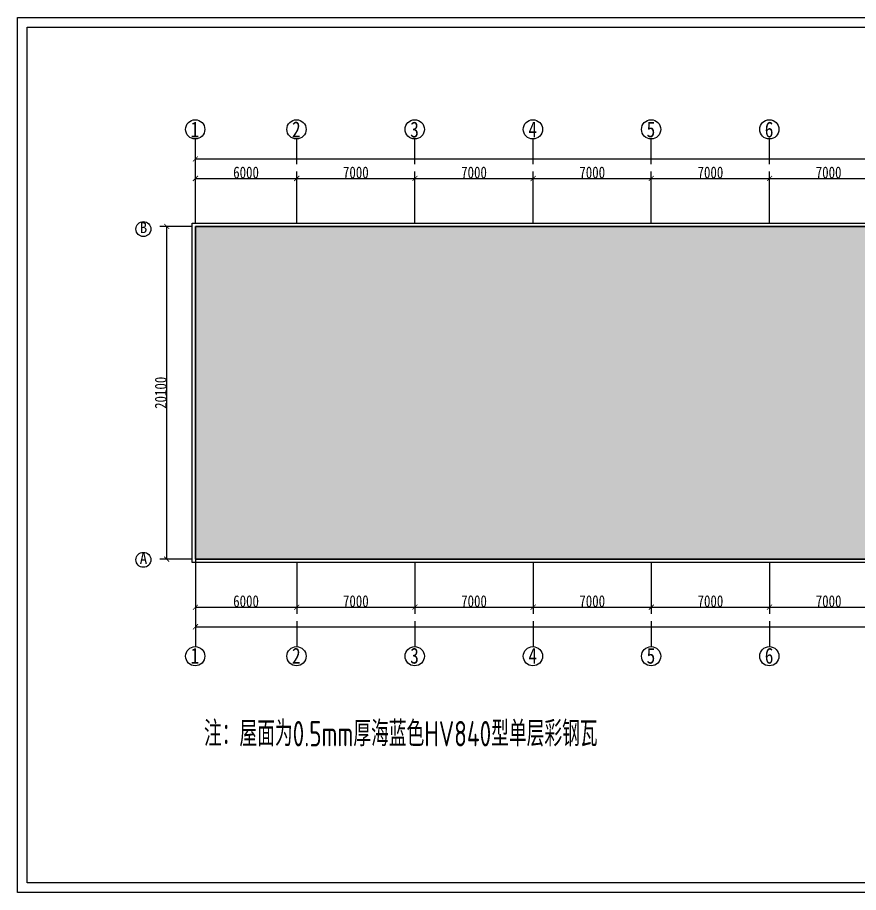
# Model space of a CAD drawing. Header units: millimetres. Extents: x 92079 to 624077, y -488988 to -181668.
# Drawn here: x 148234 to 198040, y -449682 to -397885 of the extents above; entities that cross this region are included whole.
import ezdxf

# ---------------------------------------------------------------- set-up
doc = ezdxf.new("R2010")
doc.units = ezdxf.units.MM
doc.header["$PDMODE"] = 1
doc.layers.add('PUB_TEXT', color=7, linetype='Continuous')
doc.layers.add('粗线', color=7, linetype='Continuous')
doc.styles.add('H1', font='')
doc.styles.add('STYLE1', font='', dxfattribs={"width": 0.8})
doc.styles.add('TSSD_Dimension', font='Tssdeng.shx', dxfattribs={"width": 0.7, "bigfont": 'hztxt.shx'})
doc.styles.add('仿宋', font='', dxfattribs={"width": 0.8})
doc.styles.get('H1').set_extended_font_data('SimSun')
doc.styles.get('STYLE1').set_extended_font_data('SimSun')
doc.styles.get('仿宋').set_extended_font_data('FangSong_GB2312')
doc.dimstyles.new('副本 ISO-25', dxfattribs={"dimtxt": 250, "dimasz": 400, "dimexe": 400, "dimexo": 200, "dimgap": 0.3, "dimtad": 1, "dimtoh": 1, "dimdec": 0, "dimtxsty": '仿宋', "dimblk": 'ARCHTICK', "dimcen": 25, "dimaunit": 1, "dimadec": 3, "dimazin": 0, "dimtfac": 1, "dimtdec": 0, "dimtmove": 0, "dimatfit": 3, "dimldrblk": 'ARCHTICK', "dimfxl": 1, "dimarcsym": 0})

# ---------------------------------------------------------------- blocks, each defined once
blk = doc.blocks.new('_ArchTick')
at = {"color": 0, "linetype": 'ByBlock', "const_width": 0.15}
blk.add_lwpolyline([(-0.5, -0.5), (0.5, 0.5)], dxfattribs=at)
blk = doc.blocks.new('*D182')
at = {"layer": 'Defpoints', "color": 0}
for p in [(158770, -429951), (164770, -429951), (164770, -432791)]:
    blk.add_point(p, dxfattribs=at)
at = {"layer": '粗线', "color": 0, "lineweight": -2}
for p, q in [((158770, -430151), (158770, -433191)), ((164770, -430151), (164770, -433191)), ((158770, -432791), (164770, -432791))]:
    blk.add_line(p, q, dxfattribs=at)
at = {"layer": '粗线', "color": 0, "lineweight": -2, "xscale": 300, "yscale": 300, "zscale": 300, "rotation": 180}
blk.add_blockref('_ArchTick', (158770, -432791), dxfattribs=at)
at = {"layer": '粗线', "color": 0, "lineweight": -2, "xscale": 300, "yscale": 300, "zscale": 300}
blk.add_blockref('_ArchTick', (164770, -432791), dxfattribs=at)
at = {"layer": '粗线', "color": 0, "insert": (161770, -432441), "char_height": 700, "attachment_point": 5, "style": '仿宋'}
blk.add_mtext('6000', dxfattribs=at)
blk = doc.blocks.new('*D183')
at = {"layer": 'Defpoints', "color": 0}
for p in [(164770, -429951), (171770, -429951), (171770, -432791)]:
    blk.add_point(p, dxfattribs=at)
at = {"layer": '粗线', "color": 0, "lineweight": -2}
for p, q in [((164770, -430151), (164770, -433191)), ((171770, -430151), (171770, -433191)), ((164770, -432791), (171770, -432791))]:
    blk.add_line(p, q, dxfattribs=at)
at = {"layer": '粗线', "color": 0, "lineweight": -2, "xscale": 300, "yscale": 300, "zscale": 300, "rotation": 180}
blk.add_blockref('_ArchTick', (164770, -432791), dxfattribs=at)
at = {"layer": '粗线', "color": 0, "lineweight": -2, "xscale": 300, "yscale": 300, "zscale": 300}
blk.add_blockref('_ArchTick', (171770, -432791), dxfattribs=at)
at = {"layer": '粗线', "color": 0, "insert": (168270, -432441), "char_height": 700, "attachment_point": 5, "style": '仿宋'}
blk.add_mtext('7000', dxfattribs=at)
blk = doc.blocks.new('*D184')
at = {"layer": 'Defpoints', "color": 0}
for p in [(171770, -429951), (178770, -429951), (178770, -432791)]:
    blk.add_point(p, dxfattribs=at)
at = {"layer": '粗线', "color": 0, "lineweight": -2}
for p, q in [((171770, -430151), (171770, -433191)), ((178770, -430151), (178770, -433191)), ((171770, -432791), (178770, -432791))]:
    blk.add_line(p, q, dxfattribs=at)
at = {"layer": '粗线', "color": 0, "lineweight": -2, "xscale": 300, "yscale": 300, "zscale": 300, "rotation": 180}
blk.add_blockref('_ArchTick', (171770, -432791), dxfattribs=at)
at = {"layer": '粗线', "color": 0, "lineweight": -2, "xscale": 300, "yscale": 300, "zscale": 300}
blk.add_blockref('_ArchTick', (178770, -432791), dxfattribs=at)
at = {"layer": '粗线', "color": 0, "insert": (175270, -432441), "char_height": 700, "attachment_point": 5, "style": '仿宋'}
blk.add_mtext('7000', dxfattribs=at)
blk = doc.blocks.new('*D185')
at = {"layer": 'Defpoints', "color": 0}
for p in [(178770, -429951), (185770, -429951), (185770, -432791)]:
    blk.add_point(p, dxfattribs=at)
at = {"layer": '粗线', "color": 0, "lineweight": -2}
for p, q in [((178770, -430151), (178770, -433191)), ((185770, -430151), (185770, -433191)), ((178770, -432791), (185770, -432791))]:
    blk.add_line(p, q, dxfattribs=at)
at = {"layer": '粗线', "color": 0, "lineweight": -2, "xscale": 300, "yscale": 300, "zscale": 300, "rotation": 180}
blk.add_blockref('_ArchTick', (178770, -432791), dxfattribs=at)
at = {"layer": '粗线', "color": 0, "lineweight": -2, "xscale": 300, "yscale": 300, "zscale": 300}
blk.add_blockref('_ArchTick', (185770, -432791), dxfattribs=at)
at = {"layer": '粗线', "color": 0, "insert": (182270, -432441), "char_height": 700, "attachment_point": 5, "style": '仿宋'}
blk.add_mtext('7000', dxfattribs=at)
blk = doc.blocks.new('*D186')
at = {"layer": 'Defpoints', "color": 0}
for p in [(185770, -429951), (192770, -429951), (192770, -432791)]:
    blk.add_point(p, dxfattribs=at)
at = {"layer": '粗线', "color": 0, "lineweight": -2}
for p, q in [((185770, -430151), (185770, -433191)), ((192770, -430151), (192770, -433191)), ((185770, -432791), (192770, -432791))]:
    blk.add_line(p, q, dxfattribs=at)
at = {"layer": '粗线', "color": 0, "lineweight": -2, "xscale": 300, "yscale": 300, "zscale": 300, "rotation": 180}
blk.add_blockref('_ArchTick', (185770, -432791), dxfattribs=at)
at = {"layer": '粗线', "color": 0, "lineweight": -2, "xscale": 300, "yscale": 300, "zscale": 300}
blk.add_blockref('_ArchTick', (192770, -432791), dxfattribs=at)
at = {"layer": '粗线', "color": 0, "insert": (189270, -432441), "char_height": 700, "attachment_point": 5, "style": '仿宋'}
blk.add_mtext('7000', dxfattribs=at)
blk = doc.blocks.new('*D187')
at = {"layer": 'Defpoints', "color": 0}
for p in [(192770, -429951), (199770, -429951), (199770, -432791)]:
    blk.add_point(p, dxfattribs=at)
at = {"layer": '粗线', "color": 0, "lineweight": -2}
for p, q in [((192770, -430151), (192770, -433191)), ((199770, -430151), (199770, -433191)), ((192770, -432791), (199770, -432791))]:
    blk.add_line(p, q, dxfattribs=at)
at = {"layer": '粗线', "color": 0, "lineweight": -2, "xscale": 300, "yscale": 300, "zscale": 300, "rotation": 180}
blk.add_blockref('_ArchTick', (192770, -432791), dxfattribs=at)
at = {"layer": '粗线', "color": 0, "lineweight": -2, "xscale": 300, "yscale": 300, "zscale": 300}
blk.add_blockref('_ArchTick', (199770, -432791), dxfattribs=at)
at = {"layer": '粗线', "color": 0, "insert": (196270, -432441), "char_height": 700, "attachment_point": 5, "style": '仿宋'}
blk.add_mtext('7000', dxfattribs=at)
blk = doc.blocks.new('*D202')
at = {"layer": 'Defpoints', "color": 0}
for p in [(158770, -429951), (295270, -429951), (295270, -433953)]:
    blk.add_point(p, dxfattribs=at)
at = {"layer": '粗线', "color": 0, "lineweight": -2}
for p, q in [((158770, -430151), (158770, -434353)), ((295270, -430151), (295270, -434353)), ((158770, -433953), (295270, -433953))]:
    blk.add_line(p, q, dxfattribs=at)
at = {"layer": '粗线', "color": 0, "lineweight": -2, "xscale": 300, "yscale": 300, "zscale": 300, "rotation": 180}
blk.add_blockref('_ArchTick', (158770, -433953), dxfattribs=at)
at = {"layer": '粗线', "color": 0, "lineweight": -2, "xscale": 300, "yscale": 300, "zscale": 300}
blk.add_blockref('_ArchTick', (295270, -433953), dxfattribs=at)
at = {"layer": '粗线', "color": 0, "insert": (227020, -433602), "char_height": 700, "attachment_point": 5, "style": '仿宋'}
blk.add_mtext('136500', dxfattribs=at)
blk = doc.blocks.new('*D203')
at = {"layer": 'Defpoints', "color": 0}
for p in [(164770, -407411), (158770, -410251), (164770, -410251)]:
    blk.add_point(p, dxfattribs=at)
at = {"layer": '粗线', "color": 0, "lineweight": -2}
for p, q in [((158770, -410051), (158770, -407011)), ((164770, -410051), (164770, -407011)), ((158770, -407411), (164770, -407411))]:
    blk.add_line(p, q, dxfattribs=at)
at = {"layer": '粗线', "color": 0, "lineweight": -2, "xscale": 300, "yscale": 300, "zscale": 300, "rotation": 180}
blk.add_blockref('_ArchTick', (158770, -407411), dxfattribs=at)
at = {"layer": '粗线', "color": 0, "lineweight": -2, "xscale": 300, "yscale": 300, "zscale": 300}
blk.add_blockref('_ArchTick', (164770, -407411), dxfattribs=at)
at = {"layer": '粗线', "color": 0, "insert": (161770, -407061), "char_height": 700, "attachment_point": 5, "style": '仿宋'}
blk.add_mtext('6000', dxfattribs=at)
blk = doc.blocks.new('*D204')
at = {"layer": 'Defpoints', "color": 0}
for p in [(171770, -407411), (164770, -410251), (171770, -410251)]:
    blk.add_point(p, dxfattribs=at)
at = {"layer": '粗线', "color": 0, "lineweight": -2}
for p, q in [((164770, -410051), (164770, -407011)), ((171770, -410051), (171770, -407011)), ((164770, -407411), (171770, -407411))]:
    blk.add_line(p, q, dxfattribs=at)
at = {"layer": '粗线', "color": 0, "lineweight": -2, "xscale": 300, "yscale": 300, "zscale": 300, "rotation": 180}
blk.add_blockref('_ArchTick', (164770, -407411), dxfattribs=at)
at = {"layer": '粗线', "color": 0, "lineweight": -2, "xscale": 300, "yscale": 300, "zscale": 300}
blk.add_blockref('_ArchTick', (171770, -407411), dxfattribs=at)
at = {"layer": '粗线', "color": 0, "insert": (168270, -407061), "char_height": 700, "attachment_point": 5, "style": '仿宋'}
blk.add_mtext('7000', dxfattribs=at)
blk = doc.blocks.new('*D205')
at = {"layer": 'Defpoints', "color": 0}
for p in [(178770, -407411), (171770, -410251), (178770, -410251)]:
    blk.add_point(p, dxfattribs=at)
at = {"layer": '粗线', "color": 0, "lineweight": -2}
for p, q in [((171770, -410051), (171770, -407011)), ((178770, -410051), (178770, -407011)), ((171770, -407411), (178770, -407411))]:
    blk.add_line(p, q, dxfattribs=at)
at = {"layer": '粗线', "color": 0, "lineweight": -2, "xscale": 300, "yscale": 300, "zscale": 300, "rotation": 180}
blk.add_blockref('_ArchTick', (171770, -407411), dxfattribs=at)
at = {"layer": '粗线', "color": 0, "lineweight": -2, "xscale": 300, "yscale": 300, "zscale": 300}
blk.add_blockref('_ArchTick', (178770, -407411), dxfattribs=at)
at = {"layer": '粗线', "color": 0, "insert": (175270, -407061), "char_height": 700, "attachment_point": 5, "style": '仿宋'}
blk.add_mtext('7000', dxfattribs=at)
blk = doc.blocks.new('*D206')
at = {"layer": 'Defpoints', "color": 0}
for p in [(185770, -407411), (178770, -410251), (185770, -410251)]:
    blk.add_point(p, dxfattribs=at)
at = {"layer": '粗线', "color": 0, "lineweight": -2}
for p, q in [((178770, -410051), (178770, -407011)), ((185770, -410051), (185770, -407011)), ((178770, -407411), (185770, -407411))]:
    blk.add_line(p, q, dxfattribs=at)
at = {"layer": '粗线', "color": 0, "lineweight": -2, "xscale": 300, "yscale": 300, "zscale": 300, "rotation": 180}
blk.add_blockref('_ArchTick', (178770, -407411), dxfattribs=at)
at = {"layer": '粗线', "color": 0, "lineweight": -2, "xscale": 300, "yscale": 300, "zscale": 300}
blk.add_blockref('_ArchTick', (185770, -407411), dxfattribs=at)
at = {"layer": '粗线', "color": 0, "insert": (182270, -407061), "char_height": 700, "attachment_point": 5, "style": '仿宋'}
blk.add_mtext('7000', dxfattribs=at)
blk = doc.blocks.new('*D207')
at = {"layer": 'Defpoints', "color": 0}
for p in [(192770, -407411), (185770, -410251), (192770, -410251)]:
    blk.add_point(p, dxfattribs=at)
at = {"layer": '粗线', "color": 0, "lineweight": -2}
for p, q in [((185770, -410051), (185770, -407011)), ((192770, -410051), (192770, -407011)), ((185770, -407411), (192770, -407411))]:
    blk.add_line(p, q, dxfattribs=at)
at = {"layer": '粗线', "color": 0, "lineweight": -2, "xscale": 300, "yscale": 300, "zscale": 300, "rotation": 180}
blk.add_blockref('_ArchTick', (185770, -407411), dxfattribs=at)
at = {"layer": '粗线', "color": 0, "lineweight": -2, "xscale": 300, "yscale": 300, "zscale": 300}
blk.add_blockref('_ArchTick', (192770, -407411), dxfattribs=at)
at = {"layer": '粗线', "color": 0, "insert": (189270, -407061), "char_height": 700, "attachment_point": 5, "style": '仿宋'}
blk.add_mtext('7000', dxfattribs=at)
blk = doc.blocks.new('*D208')
at = {"layer": 'Defpoints', "color": 0}
for p in [(199770, -407411), (192770, -410251), (199770, -410251)]:
    blk.add_point(p, dxfattribs=at)
at = {"layer": '粗线', "color": 0, "lineweight": -2}
for p, q in [((192770, -410051), (192770, -407011)), ((199770, -410051), (199770, -407011)), ((192770, -407411), (199770, -407411))]:
    blk.add_line(p, q, dxfattribs=at)
at = {"layer": '粗线', "color": 0, "lineweight": -2, "xscale": 300, "yscale": 300, "zscale": 300, "rotation": 180}
blk.add_blockref('_ArchTick', (192770, -407411), dxfattribs=at)
at = {"layer": '粗线', "color": 0, "lineweight": -2, "xscale": 300, "yscale": 300, "zscale": 300}
blk.add_blockref('_ArchTick', (199770, -407411), dxfattribs=at)
at = {"layer": '粗线', "color": 0, "insert": (196270, -407061), "char_height": 700, "attachment_point": 5, "style": '仿宋'}
blk.add_mtext('7000', dxfattribs=at)
blk = doc.blocks.new('*D223')
at = {"layer": 'Defpoints', "color": 0}
for p in [(295270, -406250), (158770, -410251), (295270, -410251)]:
    blk.add_point(p, dxfattribs=at)
at = {"layer": '粗线', "color": 0, "lineweight": -2}
for p, q in [((158770, -410051), (158770, -405850)), ((295270, -410051), (295270, -405850)), ((158770, -406250), (295270, -406250))]:
    blk.add_line(p, q, dxfattribs=at)
at = {"layer": '粗线', "color": 0, "lineweight": -2, "xscale": 300, "yscale": 300, "zscale": 300, "rotation": 180}
blk.add_blockref('_ArchTick', (158770, -406250), dxfattribs=at)
at = {"layer": '粗线', "color": 0, "lineweight": -2, "xscale": 300, "yscale": 300, "zscale": 300}
blk.add_blockref('_ArchTick', (295270, -406250), dxfattribs=at)
at = {"layer": '粗线', "color": 0, "insert": (227020, -405899), "char_height": 700, "attachment_point": 5, "style": '仿宋'}
blk.add_mtext('136500', dxfattribs=at)
blk = doc.blocks.new('*D536')
at = {"layer": 'Defpoints', "color": 0}
for p in [(157069, -410251), (158770, -410251), (158770, -429951)]:
    blk.add_point(p, dxfattribs=at)
at = {"layer": '粗线', "color": 0, "lineweight": -2}
for p, q in [((158570, -410251), (156669, -410251)), ((157069, -429951), (157069, -410251)), ((158570, -429951), (156669, -429951))]:
    blk.add_line(p, q, dxfattribs=at)
at = {"layer": '粗线', "color": 0, "lineweight": -2, "xscale": 300, "yscale": 300, "zscale": 300}
for p, rotation in [((157069, -410251), 90), ((157069, -429951), 270)]:
    blk.add_blockref('_ArchTick', p, dxfattribs=dict(at, rotation=rotation))
at = {"layer": '粗线', "color": 0, "insert": (156719, -420101), "char_height": 700, "attachment_point": 5, "rotation": 90, "style": '仿宋'}
blk.add_mtext('20100', dxfattribs=at)

msp = doc.modelspace()

# ---------------------------------------------------------------- hatches: boundary and pattern name
at = {"layer": '粗线'}
h = msp.add_hatch(dxfattribs=at)
h.set_pattern_fill('ANSI33', color=253, scale=250, angle=45, style=0)
h.paths.add_polyline_path([(158769.756, -410251.233), (158769.756, -429951.233), (295269.756, -429951.233), (295269.756, -410251.233)])

# ---------------------------------------------------------------- linework, layer by layer
at = {"layer": '粗线', "color": 7}
for p, q in [((158769.756, -406574.502), (158769.756, -405076.252)), ((164769.756, -406574.502), (164769.756, -405076.252)), ((171769.756, -406574.502), (171769.756, -405076.252)), ((178769.756, -406574.502), (178769.756, -405076.252)), ((185769.756, -406574.502), (185769.756, -405076.252)), ((192769.756, -406574.502), (192769.756, -405076.252)), ((158769.756, -410251.233), (158769.756, -430351.233)), ((295269.756, -410251.233), (158769.756, -410251.233)), ((158769.756, -429951.233), (295269.756, -429951.233)), ((158769.756, -433627.965), (158769.756, -435126.215)), ((164769.756, -433627.965), (164769.756, -435126.215)), ((171769.756, -433627.965), (171769.756, -435126.215)), ((178769.756, -433627.965), (178769.756, -435126.215)), ((185769.756, -433627.965), (185769.756, -435126.215)), ((192769.756, -433627.965), (192769.756, -435126.215))]:
    msp.add_line(p, q, dxfattribs=at)
for points in [[(148233.68, -397885.063), (304659.696, -397885.063), (304659.696, -449681.547), (148233.68, -449681.547)], [(148814.045, -398465.427), (304079.331, -398465.427), (304079.331, -449101.182), (148814.045, -449101.182)], [(158569.756, -410051.233), (295469.756, -410051.233), (295469.756, -430151.233), (158569.756, -430151.233)], [(158769.756, -410251.233), (295269.756, -410251.233), (295269.756, -429951.233), (158769.756, -429951.233)]]:
    msp.add_lwpolyline(points, close=True, dxfattribs=at)
for centre, radius in [((158758.113, -404506.769), 569.602), ((164758.113, -404506.769), 569.602), ((171758.113, -404506.769), 569.602), ((178758.113, -404506.769), 569.602), ((185758.113, -404506.769), 569.602), ((192758.113, -404506.769), 569.602), ((155691.888, -410411.092), 442.29), ((155691.888, -429987.66), 442.29), ((158758.113, -435695.698), 569.602), ((164758.113, -435695.698), 569.602), ((171758.113, -435695.698), 569.602), ((178758.113, -435695.698), 569.602), ((185758.113, -435695.698), 569.602), ((192758.113, -435695.698), 569.602)]:
    msp.add_circle(centre, radius, dxfattribs=at)

# ---------------------------------------------------------------- texts
at = {"layer": 'PUB_TEXT', "style": 'H1'}
for s, p in [('B', (155474.68, -410649.433)), ('A', (155474.68, -430226.001))]:
    msp.add_text(s, height=648, dxfattribs=at).set_placement(p)
at = {"layer": 'PUB_TEXT', "insert": (159279.531, -439532.325), "char_height": 1500, "width": 23819.80239, "attachment_point": 1, "style": 'TSSD_Dimension'}
msp.add_mtext('注：屋面为0.5mm厚海蓝色HV840型单层彩钢瓦', dxfattribs=at)
at = {"layer": '粗线', "color": 7, "style": 'STYLE1', "width": 0.8}
for s, p in [('1', (158491.508, -404978.992)), ('2', (164491.508, -404973.76)), ('3', (171491.508, -404984.223)), ('4', (178491.508, -404973.76)), ('5', (185491.508, -404973.76)), ('6', (192491.508, -404984.223)), ('1', (158491.508, -436133.73)), ('2', (164491.508, -436133.73)), ('3', (171491.508, -436133.73)), ('4', (178491.508, -436133.73)), ('5', (185491.508, -436133.73)), ('6', (192491.508, -436133.73))]:
    msp.add_text(s, height=936.411, dxfattribs=at).set_placement(p)

# ---------------------------------------------------------------- dimensions: what is measured, and where the dimension line sits
at = {"layer": '粗线', "color": 7}
for p1, p2, distance, picture, middle in [((158769.756, -410251.233), (295269.756, -410251.233), 4001.51, '*D223', (227019.756, -405899.423)), ((158769.756, -429951.233), (295269.756, -429951.233), -4001.51, '*D202', (227019.756, -433602.444))]:
    dim = msp.add_aligned_dim(p1=p1, p2=p2, distance=distance, dimstyle='副本 ISO-25', override={"dimtxt": 700, "dimasz": 300}, dxfattribs=at)
    dim.commit()
    dim.dimension.update_dxf_attribs({"geometry": picture, "text_midpoint": middle})
for base, p1, p2, picture, middle in [((164769.756, -407411.126), (158769.756, -410251.233), (164769.756, -410251.233), '*D203', (161769.756, -407060.826)), ((171769.756, -407411.126), (164769.756, -410251.233), (171769.756, -410251.233), '*D204', (168269.756, -407060.826)), ((178769.756, -407411.126), (171769.756, -410251.233), (178769.756, -410251.233), '*D205', (175269.756, -407060.826)), ((185769.756, -407411.126), (178769.756, -410251.233), (185769.756, -410251.233), '*D206', (182269.756, -407060.826)), ((192769.756, -407411.126), (185769.756, -410251.233), (192769.756, -410251.233), '*D207', (189269.756, -407060.826)), ((199769.756, -407411.126), (192769.756, -410251.233), (199769.756, -410251.233), '*D208', (196269.756, -407060.826)), ((164769.756, -432791.341), (158769.756, -429951.233), (164769.756, -429951.233), '*D182', (161769.756, -432441.041)), ((171769.756, -432791.341), (164769.756, -429951.233), (171769.756, -429951.233), '*D183', (168269.756, -432441.041)), ((178769.756, -432791.341), (171769.756, -429951.233), (178769.756, -429951.233), '*D184', (175269.756, -432441.041)), ((185769.756, -432791.341), (178769.756, -429951.233), (185769.756, -429951.233), '*D185', (182269.756, -432441.041)), ((192769.756, -432791.341), (185769.756, -429951.233), (192769.756, -429951.233), '*D186', (189269.756, -432441.041)), ((199769.756, -432791.341), (192769.756, -429951.233), (199769.756, -429951.233), '*D187', (196269.756, -432441.041))]:
    dim = msp.add_linear_dim(base=base, p1=p1, p2=p2, dimstyle='副本 ISO-25', override={"dimtxt": 700, "dimasz": 300}, dxfattribs=at)
    dim.commit()
    dim.dimension.update_dxf_attribs({"geometry": picture, "text_midpoint": middle})
dim = msp.add_aligned_dim(p1=(158769.756, -429951.233), p2=(158769.756, -410251.233), distance=1700.553, text='20100', dimstyle='副本 ISO-25', override={"dimtxt": 700, "dimasz": 300}, dxfattribs=at)
dim.commit()
dim.dimension.update_dxf_attribs({"geometry": '*D536', "text_midpoint": (156718.903, -420101.233)})

doc.saveas('drawing.dxf')
